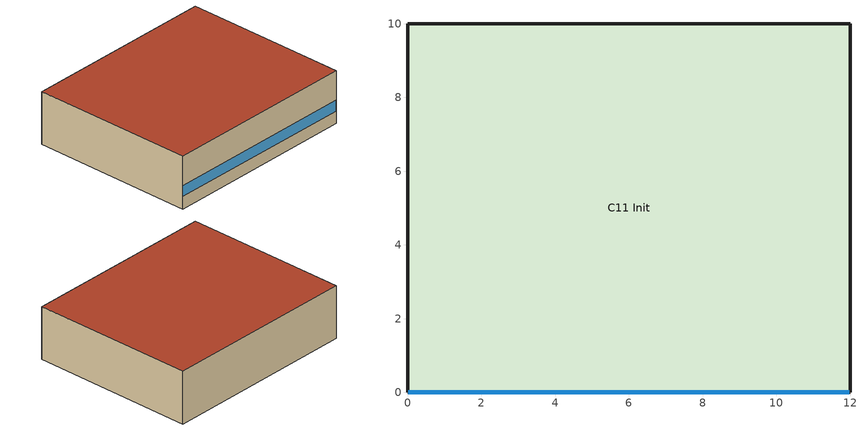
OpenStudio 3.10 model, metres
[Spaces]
C11 Init
 floor ground: 0,0 0,10 12,10 12,0 z0
 wall outside (C11 Init Wall): 0,10 0,0 12,0 12,10 0,10 z0:3.2
 window (C11 Init Window): 0.03,0 11.97,0 z0.76:1.4
 roof outside (C11 Init Roof): 12,0 12,10 0,10 0,0 z3.2
[Material] Roughness=MediumSmooth; Density {kg/m3}=800; Specific Heat {J/kg-K}=900
Name | Thickness {m} | Conductivity {W/m-K}
C11 Init Wall Material | 0.15 | 1.2
C11 Init Roof Material | 0.12 | 0.8
[Construction]
C11 Init Wall: C11 Init Wall Material
C11 Init Roof: C11 Init Roof Material
C11 Init Window: C11 Init Window Glazing
[WindowMaterial:SimpleGlazingSystem]
C11 Init Window Glazing: U-Factor {W/m2-K}=5.8; Solar Heat Gain Coefficient=0.4; Visible Transmittance=0.6
[BuildingStory]
Story 1: Nominal Z Coordinate {m}=0
[Space]
C11 Init: Building Story=Story 1; Thermal Zone=C11 Init Zone
[ThermalZone]
C11 Init Zone: Thermostat=C11 Init Thermostat; Use Ideal Air Loads=No
[Sizing:Zone]
C11 Init Zone: Zone Cooling Design Supply Air Temperature Input Method=SupplyAirTemperature; Zone Cooling Design Supply Air Temperature {C}=14; Zone Cooling Design Supply Air Temperature Difference {deltaC}=11.11; Zone Heating Design Supply Air Temperature Input Method=SupplyAirTemperature; Zone Heating Design Supply Air Temperature {C}=40; Zone Heating Design Supply Air Temperature Difference {deltaC}=11.11; Zone Cooling Design Supply Air Humidity Ratio {kg-H2O/kg-air}=0.0085; Zone Heating Design Supply Air Humidity Ratio {kg-H2O/kg-air}=0.008; Cooling Design Air Flow Method=DesignDay; Heating Design Air Flow Method=DesignDay; Account for Dedicated Outdoor Air System=No; Dedicated Outdoor Air System Control Strategy=NeutralSupplyAir; Dedicated Outdoor Air Low Setpoint Temperature for Design {C}=autosize; Dedicated Outdoor Air High Setpoint Temperature for Design {C}=autosize; Zone Load Sizing Method=Sensible Load Only No Latent Load; Zone Latent Cooling Design Supply Air Humidity Ratio Input Method=HumidityRatioDifference; Zone Cooling Design Supply Air Humidity Ratio Difference {kgWater/kgDryAir}=0.005; Zone Latent Heating Design Supply Air Humidity Ratio Input Method=HumidityRatioDifference; Zone Humidification Design Supply Air Humidity Ratio Difference {kgWater/kgDryAir}=0.005; Sizing Option=Coincident
[Zone equipment]
C11 Init Zone: C11 Init Ideal Loads
[ThermostatSetpoint:DualSetpoint]
C11 Init Thermostat: Heating Setpoint Temperature Schedule=C11 Init HtgSch; Cooling Setpoint Temperature Schedule=C11 Init ClgSch
[Schedule:Ruleset]
Name | Default Day Schedule
C11 Init HtgSch | Schedule Day 1
C11 Init ClgSch | Schedule Day 2
[Schedule:Day]
Schedule Day 1: 24, 0, 21
Schedule Day 2: 24, 0, 24
